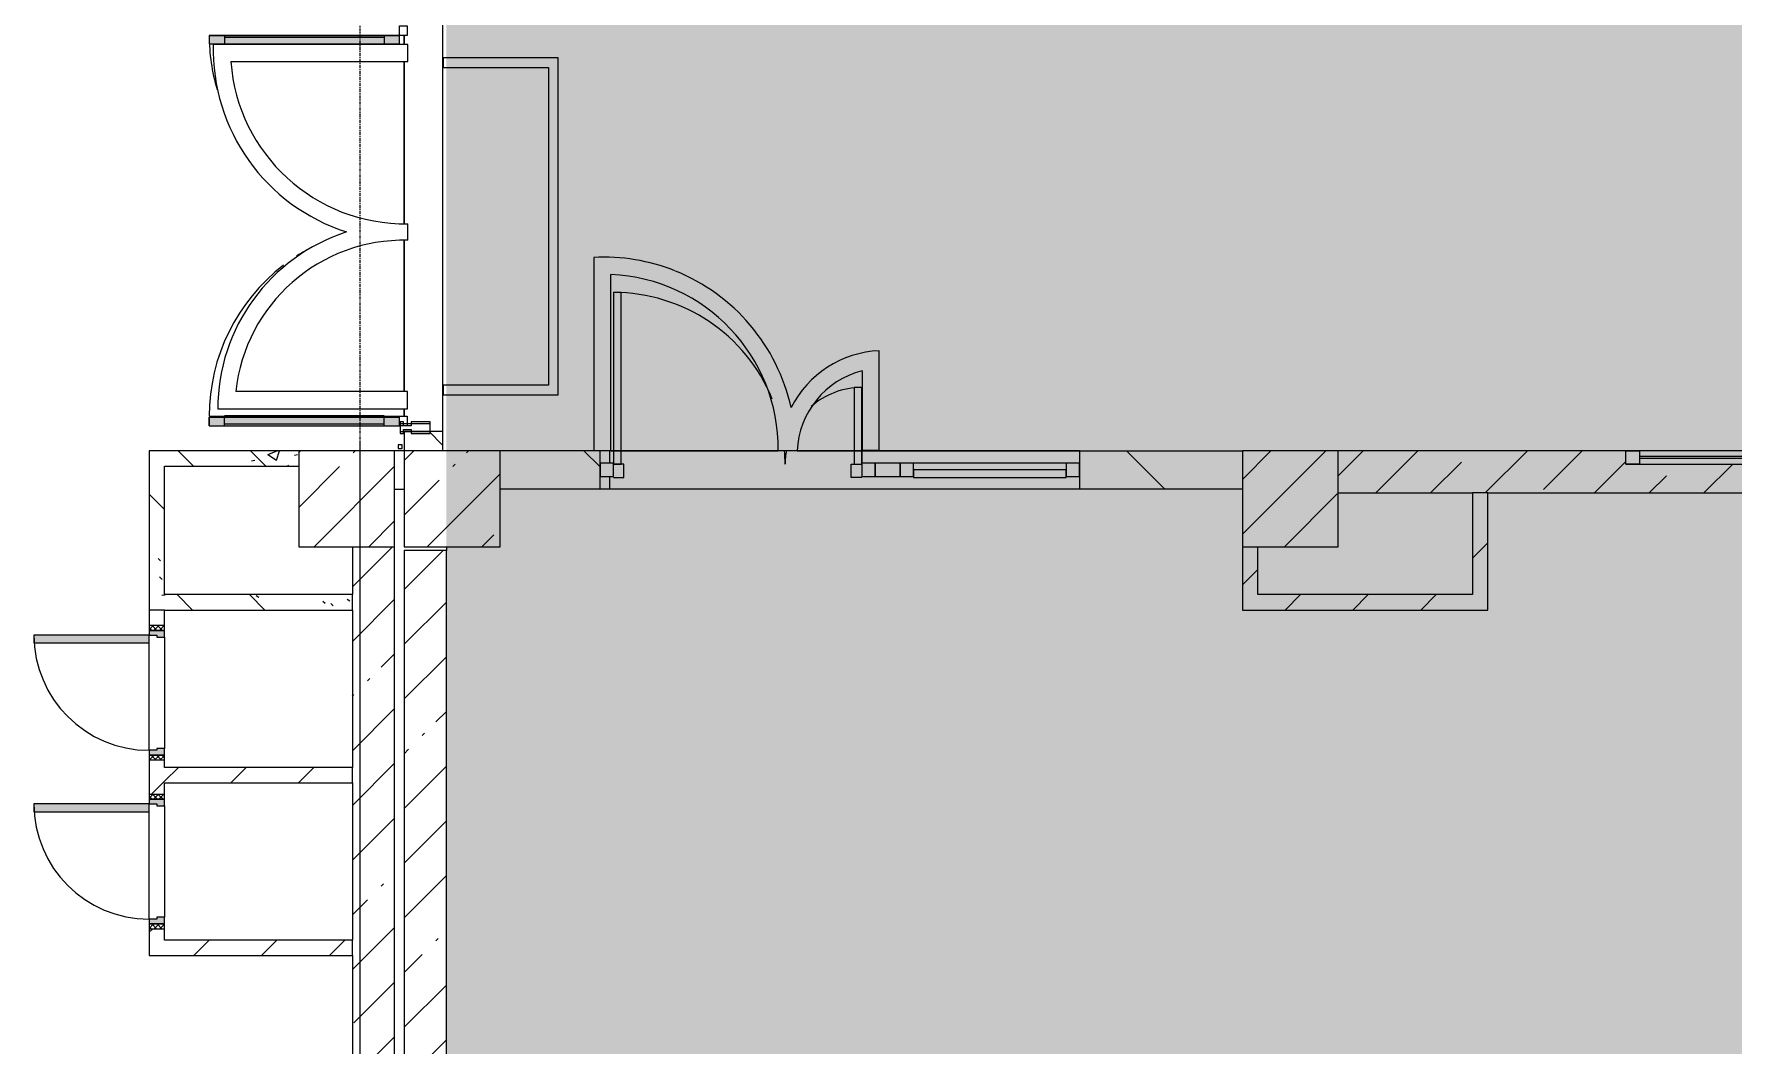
# Model space of a CAD drawing. Header units: millimetres. Extents: x 34897 to 231692, y -8553 to 29000.
# Drawn here: x 141292 to 150149, y 4803 to 10072 of the extents above; entities that cross this region are included whole.
import ezdxf

# ---------------------------------------------------------------- set-up
doc = ezdxf.new("R2010")
doc.units = ezdxf.units.MM
doc.linetypes.add('Осевая', pattern=[31.75, 6.35, -4.7625, 15.875, -4.7625])
doc.layers.add('A-DETL-GENF-2', color=7, linetype='Continuous', lineweight=9, true_color=0xc0c0c0, transparency=0.4)
for name, color, linetype, lineweight, true_color in [('A-DETL-GENF-3', 7, 'Continuous', 5, 0xe2e2e2), ('A-DETL-GENF-4', 7, 'Continuous', 5, 0xaaaaaa), ('A-DETL-GENF-5', 7, 'Continuous', 5, 0xb7b7b7), ('A-DOOR-1', 7, 'Continuous', 5, 0xaaaaaa), ('A-DOOR-2', 7, 'Continuous', 5, 0xe2e2e2), ('A-DOOR-3', 7, 'Continuous', 5, 0xb7b7b7), ('A-DOOR-FRAM-1', 7, 'Continuous', 5, 0xe2e2e2), ('A-DOOR-FRAM-2', 7, 'Continuous', 5, 0xaaaaaa), ('A-FLOR-1', 7, 'Continuous', 5, 0xaaaaaa), ('A-FLOR-2', 7, 'Continuous', 5, 0xb7b7b7), ('A-GLAZ-3', 7, 'Continuous', 5, 0x737373), ('A-GLAZ-CURT-3', 7, 'Continuous', 5, 0x737373), ('A-GLAZ-CWMG-4', 7, 'Continuous', 5, 0x737373), ('A-WALL-4', 7, 'Continuous', 9, 0x737373), ('I-WALL-5', 7, 'Continuous', 5, 0x737373), ('I-WALL-6', 7, 'Continuous', 5, 0x787878), ('S-COLS-4', 7, 'Continuous', 5, 0x737373)]:
    doc.layers.add(name, color=color, linetype=linetype, lineweight=lineweight, true_color=true_color)
for name, color, linetype, lineweight in [('A-GLAZ-CWMG-2', 7, 'Continuous', 5), ('A-WALL', 7, 'Continuous', 9), ('A-WALL-3', 7, 'Continuous', 5), ('I-WALL-4', 7, 'Continuous', 5), ('S-COLS-3', 7, 'Continuous', 5), ('Оси', 7, 'Continuous', 9), ('Оси-2', 7, 'Осевая', 9)]:
    doc.layers.add(name, color=color, linetype=linetype, lineweight=lineweight)
pattern_1 = [(45, (-38790, -7650), (-285.123, 285.123), []), (45, (-38504.88, -7650), (-285.123, 285.123), [504.031, -100.806, 16.764, -84.042])]
pattern_2 = [(45, (104681.52, 0), (-176.7767, 176.7767), [])]
pattern_3 = [(45, (104681.5, 0), (-285.123, 285.123), []), (45, (104966.64, 0), (-285.123, 285.123), [504.031, -100.806, 16.764, -84.042])]
pattern_4 = [(135, (104681.5, 0), (-353.5534, -353.5534), [])]
pattern_5 = [(135, (104681.5, 0), (-377.171, -377.171), [533.4, -88.9, 17.78, -88.9]), (135, (104681.5, 376.94), (-377.171, -377.171), []), (50, (104681.5, 0), (637.6445, -55.7866), [66.675, -733.425]), (355, (104681.5, 0), (-123.349, 668.699), [53.34, -586.74]), (100.451, (104734.65, -4.65), (514.299, 612.908), [56.665, -623.315]), (46.184, (104681.5, 177.8), (948.776, -147.15), [100.012, -1100.137]), (96.636, (104760.6, 165.5), (830.91, 865.997), [84.998, -934.973]), (351.184, (104681.5, 177.8), (830.918, 865.988), [80.01, -880.11]), (21, (104770.4, 133.35), (530.6506, -357.928), [66.675, -733.425]), (326, (104770.4, 133.35), (216.308, 644.658), [53.34, -586.74]), (71.451, (104814.64, 103.5), (746.96, 286.724), [56.665, -623.315]), (37.5, (104681.52, 0), (10.8105, 295.9426), [16.764, -562.864, 16.764, -578.866, -588.962]), (37.5, (104681.52, 0), (10.8105, 295.9426), [-1175.258, 16.764, -572.198]), (7.5, (104681.52, 0), (233.8692, 350.6318), [16.764, -322.834, 16.764, -549.529, -224.472]), (7.5, (104681.52, 0), (233.8692, 350.6318), [-905.891, 16.764, -207.708]), (327.5, (104483.27, 0), (474.5678, -20.0513), [16.764, -205.486, 16.764, -676.656, -920.115]), (327.5, (104483.27, 0), (474.5678, -20.0513), [-915.67, 16.764, -903.351]), (317.5, (104394.37, 0), (518.452, 88.9934), [16.764, -272.161, 16.764, -443.738, -653.415]), (317.5, (104394.37, 0), (518.452, 88.9934), [-749.427, 16.764, -636.651])]

# ---------------------------------------------------------------- blocks, each defined once
blk = doc.blocks.new('BSC_Колонна _Прямоугольная - 500х500-23286270-2_10_2_птичка')
at = {"layer": 'S-COLS-3'}
h = blk.add_hatch(dxfattribs=at)
h.set_pattern_fill('FP_75', color=256, style=0, pattern_type=2)
h.set_pattern_definition(pattern_1)
h.paths.add_polyline_path([(-30, -250), (-30, 250), (-250, 250), (-250, -250)])
h = blk.add_hatch(dxfattribs=at)
h.set_pattern_fill('FP_75', color=256, style=0, pattern_type=2)
h.set_pattern_definition(pattern_1)
h.paths.add_polyline_path([(-30, -250), (250, -250), (250, 250), (-30, 250), (-30, 100.3)])
for p, q in [((-30, 250), (-250, 250)), ((-250, 250), (-250, -250)), ((-250, -250), (-30, -250))]:
    blk.add_line(p, q, dxfattribs=at)
at = {"layer": 'S-COLS-4'}
for p, q in [((250, 250), (-30, 250)), ((250, -250), (250, 250)), ((-30, -250), (250, -250))]:
    blk.add_line(p, q, dxfattribs=at)
blk = doc.blocks.new('BSC_Колонна _Прямоугольная - 500х500-V44-2_10_2_птичка')
at = {"layer": 'S-COLS-3'}
h = blk.add_hatch(dxfattribs=at)
h.set_pattern_fill('FP_76', color=256, style=0, pattern_type=2)
h.set_pattern_definition([(45, (-43160, -7650), (-285.123, 285.123), []), (45, (-42874.88, -7650), (-285.123, 285.123), [504.031, -100.806, 16.764, -84.042])])
h.paths.add_polyline_path([(-250, -250), (250, -250), (250, 250), (-250, 250)])
at = {"layer": 'S-COLS-4'}
for p, q in [((250, 250), (-250, 250)), ((-250, 250), (-250, -250)), ((250, -250), (250, 250)), ((-250, -250), (250, -250))]:
    blk.add_line(p, q, dxfattribs=at)
blk = doc.blocks.new('BSC_Колонна _Прямоугольная - 500х500-V125-2_10_2_птичка')
at = {"layer": 'S-COLS-3'}
h = blk.add_hatch(dxfattribs=at)
h.set_pattern_fill('FP_157', color=256, style=0, pattern_type=2)
h.set_pattern_definition([(45, (-38240, -7650), (-285.123, 285.123), []), (45, (-37954.88, -7650), (-285.123, 285.123), [504.031, -100.806, 16.764, -84.042])])
h.paths.add_polyline_path([(-250, -250), (250, -250), (250, 250), (-250, 250), (-250, 100.3)])
for p, q in [((250, 250), (-250, 250)), ((-250, 250), (-250, -250)), ((250, -250), (250, 250)), ((-250, -250), (250, -250))]:
    blk.add_line(p, q, dxfattribs=at)
blk = doc.blocks.new('110_Дверь_СКБ_1Ст - д-18 700x2100h_Технический шкаф ЭОМ и СС-21511926-2_10_2_птичка')
at = {"layer": 'A-DOOR-1'}
h = blk.add_hatch(dxfattribs=at)
h.set_pattern_fill('FP_161', color=256, style=0, pattern_type=2)
h.set_pattern_definition([(135, (1951.41, 104.685), (-14.14214, -14.14214), []), (225, (1951.41, 104.685), (14.14214, -14.14214), [])])
h.paths.add_polyline_path([(337.5, -40), (362.5, -40), (362.5, 40), (337.5, 40)])
at = {"layer": 'A-DOOR-2'}
h = blk.add_hatch(color=256, dxfattribs=at)
h.paths.add_polyline_path([(-312.5, -40), (-277.5, -40), (-277.5, 0), (-287.5, 0), (-287.5, 40), (-312.5, 40)])
h.paths.add_polyline_path([(302.5, 0), (302.5, -40), (337.5, -40), (337.5, 40), (312.5, 40), (312.5, 0)])
at = {"layer": 'A-DOOR-FRAM-1'}
blk.add_hatch(color=256, dxfattribs=at).paths.add_polyline_path([(272.5, 640), (272.5, 40), (312.5, 40), (312.5, 640)])
at = {"layer": 'A-DOOR-FRAM-2'}
h = blk.add_hatch(dxfattribs=at)
h.set_pattern_fill('FP_162', color=256, style=0, pattern_type=2)
h.set_pattern_definition([(45, (-171.384, 104.685), (-14.1421, 14.1421), []), (135, (-171.384, 104.685), (-14.1421, -14.1421), [])])
h.paths.add_polyline_path([(-337.5, -40), (-312.5, -40), (-312.5, 40), (-337.5, 40)])
at = {"layer": 'A-DOOR-1'}
for p, q in [((312.5, 640), (272.5, 640)), ((272.5, 640), (272.5, 40)), ((312.5, 40), (312.5, 640)), ((272.5, 40), (312.5, 40))]:
    blk.add_line(p, q, dxfattribs=at)
blk.add_arc((312.5, 40), 600, 90, 180, dxfattribs=at)
at = {"layer": 'A-DOOR-FRAM-2'}
for p, q in [((-312.5, 40), (-337.5, 40)), ((-337.5, 40), (-337.5, -40)), ((-287.5, 40), (-312.5, 40)), ((-312.5, 40), (-312.5, -40)), ((-312.5, -40), (-312.5, 40)), ((-287.5, 0), (-287.5, 40)), ((-287.5, 40), (272.5, 40)), ((312.5, 40), (312.5, 0)), ((337.5, 40), (312.5, 40)), ((337.5, -40), (337.5, 40)), ((362.5, 40), (337.5, 40)), ((337.5, 40), (337.5, -40)), ((362.5, -40), (362.5, 40)), ((-337.5, -40), (-312.5, -40)), ((-312.5, -40), (-277.5, -40)), ((-277.5, 0), (-287.5, 0)), ((-277.5, -40), (-277.5, 0)), ((302.5, -40), (-277.5, -40)), ((312.5, 0), (302.5, 0)), ((302.5, 0), (302.5, -40)), ((302.5, -40), (337.5, -40)), ((337.5, -40), (362.5, -40))]:
    blk.add_line(p, q, dxfattribs=at)
blk = doc.blocks.new('120_Окно_СКБ_1Ст - 120_Окно_СКБ_1Ст 400х1200 EI30-24228621-2_10_2_птичка')
at = {"layer": 'A-GLAZ-3'}
for p, q in [((-600, 40), (-600, 110)), ((-600, 110), (-530, 110)), ((600, 110), (-600, 110)), ((-530, 110), (-530, 40)), ((530, 40), (530, 110)), ((530, 110), (600, 110)), ((600, 110), (600, 40)), ((-530, 40), (-600, 40)), ((-600, 40), (600, 40)), ((530, 80), (-530, 80)), ((530, 70), (-530, 70)), ((600, 40), (530, 40))]:
    blk.add_line(p, q, dxfattribs=at)
blk = doc.blocks.new('Прямоугольный импост - Импост структурный с накладкой - 160мм Темный-31239214-2_10_2_птичка')
at = {"layer": 'A-GLAZ-CWMG-2'}
for p, q in [((-50, 0), (-50, 17)), ((-50, 17), (0, 17)), ((-40, 0), (-50, 0)), ((-40, -40), (-40, 0)), ((0, 0), (-10, 0)), ((-10, 0), (-10, -40)), ((0, 17), (0, 0)), ((-50, -140), (-50, -40)), ((-50, -40), (-40, -40)), ((-10, -40), (0, -40)), ((0, -40), (0, -140)), ((0, -140), (-50, -140))]:
    blk.add_line(p, q, dxfattribs=at)
blk = doc.blocks.new('Дверь_Витражная_остекление_ - ДВН_ДАО_Главный вход_1800 в свету 5-32258809-2_10_2_птичка')
at = {"layer": 'A-DETL-GENF-3'}
for points in [[(-947.5, -723.4), (-947.5, -20), (-992.5, -20), (-992.5, -1012.5), (-947.5, -1012.5)], [(1042.5, -1012.5), (1042.5, -20), (997.5, -20), (997.5, -1012.5)]]:
    blk.add_hatch(color=256, dxfattribs=at).paths.add_polyline_path(points)
at = {"layer": 'A-DETL-GENF-4'}
for p, q in [((-947.5, -20), (-992.5, -20)), ((-992.5, -1012.5), (-992.5, -20)), ((-947.5, -20), (-992.5, -20)), ((-992.5, -20), (-992.5, -1012.5)), ((-947.5, -1012.5), (-947.5, -20)), ((-947.5, -1012.5), (-947.5, -20)), ((997.5, -1012.5), (997.5, -20)), ((997.5, -20), (997.5, -1012.5)), ((1042.5, -1012.5), (1042.5, -20)), ((1042.5, -1012.5), (1042.5, -20)), ((-992.5, -100), (-947.5, -100)), ((-982.5, -932.5), (-982.5, -100)), ((988.5, -932.5), (988.5, -100)), ((1042.5, -100), (997.5, -100)), ((1032.5, -932.5), (1032.5, -100)), ((-992.5, -932.5), (-947.5, -932.5)), ((1042.5, -932.5), (997.5, -932.5)), ((-992.5, -1012.5), (-947.5, -1012.5)), ((-992.5, -1012.5), (-947.5, -1012.5)), ((1042.5, -1012.5), (997.5, -1012.5)), ((997.5, -1012.5), (1042.5, -1012.5))]:
    blk.add_line(p, q, dxfattribs=at)
at = {"layer": 'A-DOOR-1'}
for p, q in [((-1042.5, 20), (-992.5, 20)), ((-1042.5, -20), (-1042.5, 20)), ((-992.5, 20), (-992.5, -20)), ((992.5, 20), (1042.5, 20)), ((992.5, -20), (992.5, 20)), ((1042.5, 20), (1042.5, -20)), ((-992.5, -20), (-1042.5, -20)), ((-992.5, -1012.5), (-992.5, -20)), ((992.5, -1012.5), (992.5, -20)), ((1042.5, -20), (992.5, -20))]:
    blk.add_line(p, q, dxfattribs=at)
for centre, start, end in [((992.5, -20), 209.21115, 212.8228), ((992.5, -20), 217.57984, 270), ((-992.5, -20), 270, 286.54233)]:
    blk.add_arc(centre, 992.5, start, end, dxfattribs=at)
blk = doc.blocks.new('Прямоугольный импост - Импост структурный с накладкой - 160мм Темный-31915521-2_10_2_птичка')
at = {"layer": 'A-GLAZ-CWMG-2'}
for p, q in [((-25, 0), (-25, 17)), ((-25, 17), (25, 17)), ((-15, 0), (-25, 0)), ((-15, -40), (-15, 0)), ((25, 0), (15, 0)), ((15, 0), (15, -40)), ((25, 17), (25, 0)), ((-25, -140), (-25, -40)), ((-25, -40), (-15, -40)), ((15, -40), (25, -40)), ((25, -40), (25, -140)), ((25, -140), (-25, -140))]:
    blk.add_line(p, q, dxfattribs=at)
blk = doc.blocks.new('Прямоугольный импост - 50 x 70 мм-V197-2_10_2_птичка')
at = {"layer": 'A-GLAZ-CWMG-4'}
for p, q in [((-70, 35), (0, 35)), ((-70, -35), (-70, 35)), ((0, 35), (0, -35)), ((0, -35), (-70, -35))]:
    blk.add_line(p, q, dxfattribs=at)
blk = doc.blocks.new('Дверь_Витражная_остекление_ - ДВН_ДАО_Главный вход_1200 в свету-V198-2_10_2_птичка')
at = {"layer": 'A-DOOR-2'}
for points in [[(-647.5, 30), (-607.5, 30), (-610.8, 925), (-647.5, 925), (-647.5, 35)], [(647.5, 30), (647.5, 430), (607.5, 430), (607.5, 30)]]:
    blk.add_hatch(color=256, dxfattribs=at).paths.add_polyline_path(points)
at = {"layer": 'A-DETL-GENF-5'}
for p, q in [((-607.5, 925), (-647.5, 925)), ((-647.5, 925), (-647.5, 35)), ((-607.5, 30), (-607.5, 925)), ((647.5, 430), (607.5, 430)), ((607.5, 430), (607.5, 30)), ((647.5, 35), (647.5, 430)), ((-647.5, 30), (-607.5, 30)), ((-592.5, 30), (-647.5, 30)), ((-592.5, -40), (-592.5, 30)), ((592.5, -40), (592.5, 30)), ((592.5, 30), (647.5, 30)), ((607.5, 30), (647.5, 30)), ((-647.5, -40), (-592.5, -40)), ((647.5, -40), (592.5, -40))]:
    blk.add_line(p, q, dxfattribs=at)
at = {"layer": 'A-DOOR-3'}
for p, q in [((-647.5, 925), (-647.5, 35)), ((647.5, 430), (647.5, 35))]:
    blk.add_line(p, q, dxfattribs=at)
for centre, radius, start, end in [((-647.5, 30), 895, 22.29231, 90), ((647.5, 30), 400, 90, 131.44756), ((-647.5, 30), 895, 360, 4.55581), ((647.5, 30), 400, 169.71082, 180)]:
    blk.add_arc(centre, radius, start, end, dxfattribs=at)
blk = doc.blocks.new('Системная панель - Стемалит - 40мм-V199-2_10_2_птичка')
at = {"layer": 'A-GLAZ-CURT-3'}
for p, q in [((65, 35), (-65, 35)), ((-65, 35), (-65, -35)), ((65, -35), (65, 35)), ((-65, -35), (65, -35))]:
    blk.add_line(p, q, dxfattribs=at)
blk = doc.blocks.new('Прямоугольный импост - 50 x 70 мм-V200-2_10_2_птичка')
at = {"layer": 'A-GLAZ-CWMG-4'}
for p, q in [((-35, 35), (35, 35)), ((-35, -35), (-35, 35)), ((35, 35), (35, -35)), ((35, -35), (-35, -35))]:
    blk.add_line(p, q, dxfattribs=at)
blk = doc.blocks.new('Прямоугольный импост - 50 x 70 мм-V201-2_10_2_птичка')
at = {"layer": 'A-GLAZ-CWMG-4'}
for p, q in [((0, 35), (-70, 35)), ((-70, 35), (-70, -35)), ((0, -35), (0, 35)), ((-70, -35), (0, -35))]:
    blk.add_line(p, q, dxfattribs=at)
blk = doc.blocks.new('Системная панель - Стекло - 40мм-V202-2_10_2_птичка')
at = {"layer": 'A-GLAZ-CURT-3'}
for p, q in [((397.5, 0), (-397.5, 0)), ((-397.5, 0), (-397.5, -40)), ((397.5, -40), (397.5, 0)), ((-397.5, -40), (397.5, -40))]:
    blk.add_line(p, q, dxfattribs=at)
blk = doc.blocks.new('Прямоугольный импост - 50 x 70 мм-V203-2_10_2_птичка')
at = {"layer": 'A-GLAZ-CWMG-4'}
for p, q in [((-35, 35), (35, 35)), ((-35, -35), (-35, 35)), ((35, 35), (35, -35)), ((35, -35), (-35, -35))]:
    blk.add_line(p, q, dxfattribs=at)
blk = doc.blocks.new('Прямоугольный импост - 50 x 70 мм-V204-2_10_2_птичка')
at = {"layer": 'A-GLAZ-CWMG-4'}
blk.add_line((41991, 7835), (41196, 7835), dxfattribs=at)

msp = doc.modelspace()

# ---------------------------------------------------------------- hatches: boundary and pattern name
at = {"layer": 'A-DETL-GENF-2'}
msp.add_hatch(color=256, dxfattribs=at).paths.add_polyline_path([(180522.5, -280), (180541.5, -280), (180541.5, 3300), (189541.5, 3300), (189541.5, 27350), (146591.5, 27350), (146591.5, 23778), (143441.5, 23778), (143441.5, -280), (179594.9, -280)])
at = {"layer": 'I-WALL-4'}
h = msp.add_hatch(dxfattribs=at)
h.set_pattern_fill('FP_104', color=256, style=0, pattern_type=2)
h.set_pattern_definition(pattern_4)
h.paths.add_polyline_path([(143221.5, 7900), (143421.5, 7900), (143421.5, 8000), (143221.5, 8000)])
h.paths.add_polyline_path([(143221.5, 10130), (143421.5, 10130), (143421.5, 10230), (143221.5, 10230)])
h = msp.add_hatch(dxfattribs=at)
h.set_pattern_fill('FP_104', color=256, style=0, pattern_type=2)
h.set_pattern_definition(pattern_4)
h.paths.add_polyline_path([(143171.5, 7700), (143221.5, 7700), (143221.5, 7900), (143171.5, 7900), (143171.5, 7750.3)])
h = msp.add_hatch(dxfattribs=at)
h.set_pattern_fill('FP_104', color=256, style=0, pattern_type=2)
h.set_pattern_definition(pattern_4)
h.paths.add_polyline_path([(147591.5, 7700), (147591.5, 7900), (146742.5, 7900), (146742.5, 7700)])
h.paths.add_polyline_path([(144242.5, 7700), (144242.5, 7900), (143721.5, 7900), (143721.5, 7700)])
h = msp.add_hatch(dxfattribs=at)
h.set_pattern_fill('FP_101', color=256, style=0, pattern_type=2)
h.set_pattern_definition(pattern_3)
h.paths.add_polyline_path([(149914.3, 7680), (152091.5, 7680), (152091.5, 7900), (150791.5, 7900), (150791.5, 7830), (149591.5, 7830), (149591.5, 7900), (148091.5, 7900), (148091.5, 7680), (148871.5, 7680)])
h = msp.add_hatch(dxfattribs=at)
h.set_pattern_fill('FP_105', color=256, style=0, pattern_type=2)
h.set_pattern_definition(pattern_2)
h.paths.add_polyline_path([(148871.5, 7070), (148871.5, 7680), (148791.5, 7680), (148791.5, 7070)])
h = msp.add_hatch(dxfattribs=at)
h.set_pattern_fill('FP_101', color=256, style=0, pattern_type=2)
h.set_pattern_definition(pattern_3)
h.paths.add_polyline_path([(142951.5, 400), (143171.5, 400), (143171.5, 7400), (142951.5, 7400), (142951.5, 808.9)])
h = msp.add_hatch(dxfattribs=at)
h.set_pattern_fill('FP_101', color=256, style=0, pattern_type=2)
h.set_pattern_definition(pattern_3)
h.paths.add_polyline_path([(143221.5, 410), (143441.5, 410), (143441.5, 7380), (143221.5, 7380), (143221.5, 808.9)])
h = msp.add_hatch(dxfattribs=at)
h.set_pattern_fill('FP_105', color=256, style=0, pattern_type=2)
h.set_pattern_definition(pattern_2)
h.paths.add_polyline_path([(147671.5, 7150), (147671.5, 7400), (147591.5, 7400), (147591.5, 7150)])
h = msp.add_hatch(dxfattribs=at)
h.set_pattern_fill('FP_105', color=256, style=0, pattern_type=2)
h.set_pattern_definition(pattern_2)
h.paths.add_polyline_path([(148791.5, 7070), (148791.5, 7150), (147591.5, 7150), (147591.5, 7070), (148059.3, 7070)])
h = msp.add_hatch(dxfattribs=at)
h.set_pattern_fill('FP_105', color=256, style=0, pattern_type=2)
h.set_pattern_definition(pattern_2)
h.paths.add_polyline_path([(141891.5, 5270), (141971.5, 5270), (141971.5, 5409), (141891.5, 5409)])
h.paths.add_polyline_path([(141891.5, 6109), (141971.5, 6109), (141971.5, 6289), (141891.5, 6289)])
h.paths.add_polyline_path([(141971.5, 6989), (141971.5, 7070), (141891.5, 7070), (141891.5, 6989)])
h = msp.add_hatch(dxfattribs=at)
h.set_pattern_fill('FP_105', color=256, style=0, pattern_type=2)
h.set_pattern_definition(pattern_2)
h.paths.add_polyline_path([(142951.5, 6170), (142951.5, 6250), (141971.5, 6250), (141971.5, 6170), (142494.1, 6170)])
h = msp.add_hatch(dxfattribs=at)
h.set_pattern_fill('FP_105', color=256, style=0, pattern_type=2)
h.set_pattern_definition(pattern_2)
h.paths.add_polyline_path([(142951.5, 5270), (142951.5, 5350), (141971.5, 5350), (141971.5, 5270), (142494.1, 5270)])
at = {"layer": 'I-WALL-6'}
h = msp.add_hatch(dxfattribs=at)
h.set_pattern_fill('FP_114', color=256, style=0, pattern_type=2)
h.set_pattern_definition(pattern_5)
h.paths.add_polyline_path([(141891.5, 7150), (141971.5, 7150), (141971.5, 7900), (141891.5, 7900), (141891.5, 7750.3)])
h = msp.add_hatch(dxfattribs=at)
h.set_pattern_fill('FP_114', color=256, style=0, pattern_type=2)
h.set_pattern_definition(pattern_5)
h.paths.add_polyline_path([(142494.1, 7820), (142671.5, 7820), (142671.5, 7900), (141971.5, 7900), (141971.5, 7820)])
h = msp.add_hatch(dxfattribs=at)
h.set_pattern_fill('FP_114', color=256, style=0, pattern_type=2)
h.set_pattern_definition(pattern_5)
h.paths.add_polyline_path([(141891.5, 7070), (142951.5, 7070), (142951.5, 7150), (141891.5, 7150)])

# ---------------------------------------------------------------- linework, layer by layer
at = {"layer": 'A-FLOR-1'}
for p, q in [((143239.9, 10018), (142226.2, 10018)), ((143221.5, 10064.1), (143221.5, 10018)), ((143239.9, 9928), (143239.9, 10018)), ((142318.2, 9928), (143239.9, 9928)), ((143221.5, 9928), (143221.5, 9083.9)), ((143424.3, 9947.2), (143424.3, 9897.2)), ((143239.9, 8996.7), (143239.9, 9083.1)), ((143221.5, 8996.1), (143221.5, 8208)), ((143424.3, 8241.3), (143424.3, 8191.3)), ((143238.5, 8208), (142344.1, 8208)), ((143238.5, 8118), (143238.5, 8208)), ((142249.5, 8118), (143238.5, 8118)), ((143221.5, 8118), (143221.5, 8080))]:
    msp.add_line(p, q, dxfattribs=at)
for centre, radius, start, end in [((143225.9, 9993), 1000, 178.56746, 252.28756), ((143225.9, 9993), 910, 184.09604, 270.88287), ((143218.5, 8118), 969, 107.84035, 180), ((143218.5, 8118), 879, 88.60541, 174.12324)]:
    msp.add_arc(centre, radius, start, end, dxfattribs=at)
at = {"layer": 'A-FLOR-2'}
for p, q in [((144024.3, 9947.2), (143424.3, 9947.2)), ((144024.3, 8191.3), (144024.3, 9947.2)), ((143424.3, 9897.2), (143974.3, 9897.2)), ((143974.3, 9897.2), (143974.3, 8241.3)), ((144209.6, 8907.6), (144209.6, 7900)), ((144299.6, 7900), (144299.6, 8818.2)), ((145698.5, 7903), (145698.5, 8421.4)), ((143974.3, 8241.3), (143424.3, 8241.3)), ((145608.5, 8317.2), (145608.5, 7903)), ((143424.3, 8191.3), (144024.3, 8191.3)), ((146742.5, 7900), (144242.5, 7900)), ((144291.5, 7900), (144291.5, 7835)), ((144299.6, 7900), (145172.1, 7900)), ((145270.1, 7900), (146742.5, 7900)), ((145608.5, 7903), (145698.5, 7903)), ((144291.5, 7765), (144291.5, 7700)), ((143441.5, 7400), (143441.5, 7380))]:
    msp.add_line(p, q, dxfattribs=at)
for centre, radius, start, end in [((144262.1, 7909), 1000, 68.22304, 93.01125), ((144262.1, 7909), 910, 359.43333, 87.64026), ((144262.1, 7909), 1000, 12.44956, 68.09182), ((145723.5, 7878), 544, 92.63401, 153.04618), ((145723.5, 7878), 454, 104.67311, 177.22246)]:
    msp.add_arc(centre, radius, start, end, dxfattribs=at)
at = {"layer": 'A-WALL'}
for p, q in [((142951.5, 7070), (142951.5, 7150)), ((141971.5, 7070), (141891.5, 7070)), ((142951.5, 6170), (142951.5, 6250)), ((142951.5, 5270), (142951.5, 5350))]:
    msp.add_line(p, q, dxfattribs=at)
at = {"layer": 'A-WALL-3'}
for p, q in [((143211, 7931), (143191, 7931)), ((143191, 7931), (143191, 7911)), ((143191, 7911), (143211, 7911)), ((143211, 7911), (143211, 7931))]:
    msp.add_line(p, q, dxfattribs=at)
at = {"layer": 'A-WALL-4'}
msp.add_line((148871.5, 7680), (148791.5, 7680), dxfattribs=at)
at = {"layer": 'I-WALL-4'}
for p, q in [((143421.5, 10230), (143421.5, 7900)), ((143221.5, 10018), (143221.5, 10064.1)), ((143221.5, 9083.9), (143221.5, 9928)), ((143221.5, 8208), (143221.5, 8996.1)), ((143221.5, 8080), (143221.5, 8118)), ((143421.5, 8000), (143221.5, 8000)), ((143221.5, 8000), (143221.5, 7900)), ((142671.5, 7900), (141891.5, 7900)), ((141891.5, 7900), (141891.5, 6989)), ((143221.5, 7900), (143171.5, 7900)), ((141971.5, 7820), (142671.5, 7820)), ((141971.5, 7150), (141971.5, 7820)), ((143171.5, 7700), (143221.5, 7700)), ((142951.5, 7400), (142951.5, 7150)), ((143171.5, 400), (143171.5, 7400)), ((143441.5, 7380), (143221.5, 7380)), ((143221.5, 7380), (143221.5, 410)), ((142951.5, 7150), (141971.5, 7150)), ((141971.5, 7070), (142951.5, 7070)), ((141971.5, 6989), (141971.5, 7070)), ((142951.5, 7070), (142951.5, 6250)), ((141891.5, 6289), (141891.5, 6109)), ((141971.5, 6250), (141971.5, 6289)), ((142951.5, 6250), (141971.5, 6250)), ((141971.5, 6109), (141971.5, 6170)), ((141971.5, 6170), (142951.5, 6170)), ((142951.5, 6170), (142951.5, 5350)), ((141891.5, 5409), (141891.5, 5270)), ((141971.5, 5350), (141971.5, 5409)), ((142951.5, 5350), (141971.5, 5350)), ((141891.5, 5270), (142951.5, 5270)), ((142951.5, 5270), (142951.5, 400))]:
    msp.add_line(p, q, dxfattribs=at)
at = {"layer": 'I-WALL-5'}
for p, q in [((144242.5, 7900), (143721.5, 7900)), ((144242.5, 7700), (144242.5, 7900)), ((146742.5, 7900), (146742.5, 7700)), ((146742.5, 7900), (147591.5, 7900)), ((149591.5, 7900), (148091.5, 7900)), ((147591.5, 7700), (143721.5, 7700)), ((148091.5, 7680), (148791.5, 7680)), ((148791.5, 7680), (148791.5, 7150)), ((148871.5, 7070), (148871.5, 7680)), ((148871.5, 7680), (151461.5, 7680)), ((143441.5, 800), (143441.5, 7380)), ((147591.5, 7400), (147591.5, 7070)), ((147671.5, 7150), (147671.5, 7400)), ((148791.5, 7150), (147671.5, 7150)), ((147591.5, 7070), (148871.5, 7070))]:
    msp.add_line(p, q, dxfattribs=at)
at = {"layer": 'Оси'}
msp.add_line((142991.5, -4552.8), (142991.5, 7947.2), dxfattribs=at)
at = {"layer": 'Оси-2'}
msp.add_line((142991.5, 7947.2), (142991.5, 11277.7), dxfattribs=at)

# ---------------------------------------------------------------- block references
at = {"layer": 'A-DOOR-1'}
for name, p, rotation in [('Дверь_Витражная_остекление_ - ДВН_ДАО_Главный вход_1800 в свету 5-32258809-2_10_2_птичка', (143217.5, 9072.5), 269.9999999999999), ('110_Дверь_СКБ_1Ст - д-18 700x2100h_Технический шкаф ЭОМ и СС-21511926-2_10_2_птичка', (141931.5, 6626.5), 89.99999999999991), ('110_Дверь_СКБ_1Ст - д-18 700x2100h_Технический шкаф ЭОМ и СС-21511926-2_10_2_птичка', (141931.5, 5746.5), 89.99999999999991)]:
    msp.add_blockref(name, p, dxfattribs=dict(at, rotation=rotation))
at = {"layer": 'A-DOOR-3'}
msp.add_blockref('Дверь_Витражная_остекление_ - ДВН_ДАО_Главный вход_1200 в свету-V198-2_10_2_птичка', (144960, 7800), dxfattribs=at)
at = {"layer": 'A-GLAZ-3'}
msp.add_blockref('120_Окно_СКБ_1Ст - 120_Окно_СКБ_1Ст 400х1200 EI30-24228621-2_10_2_птичка', (150191.5, 7790), dxfattribs=at)
at = {"layer": 'A-GLAZ-CURT-3'}
for name, p in [('Системная панель - Стемалит - 40мм-V199-2_10_2_птичка', (145742.5, 7800)), ('Системная панель - Стекло - 40мм-V202-2_10_2_птичка', (146275, 7800))]:
    msp.add_blockref(name, p, dxfattribs=at)
at = {"layer": 'A-GLAZ-CWMG-2', "extrusion": (0, 0, -1), "rotation": 270.0000000000001}
for name, p in [('Прямоугольный импост - Импост структурный с накладкой - 160мм Темный-31239214-2_10_2_птичка', (-143217.5, 8000)), ('Прямоугольный импост - Импост структурный с накладкой - 160мм Темный-31915521-2_10_2_птичка', (-143217.5, 8015))]:
    msp.add_blockref(name, p, dxfattribs=at)
at = {"layer": 'A-GLAZ-CWMG-4', "rotation": 180}
msp.add_blockref('Прямоугольный импост - 50 x 70 мм-V201-2_10_2_птичка', (144242.5, 7800), dxfattribs=at)
at = {"layer": 'A-GLAZ-CWMG-4', "extrusion": (0, 0, -1), "rotation": 180}
for name, p in [('Прямоугольный импост - 50 x 70 мм-V200-2_10_2_птичка', (-145642.5, 7800)), ('Прямоугольный импост - 50 x 70 мм-V203-2_10_2_птичка', (-145842.5, 7800)), ('Прямоугольный импост - 50 x 70 мм-V197-2_10_2_птичка', (-146742.5, 7800))]:
    msp.add_blockref(name, p, dxfattribs=at)
at = {"layer": 'A-GLAZ-CWMG-4'}
msp.add_blockref('Прямоугольный импост - 50 x 70 мм-V204-2_10_2_птичка', (104681.5, 0), dxfattribs=at)
at = {"layer": 'S-COLS-3'}
msp.add_blockref('BSC_Колонна _Прямоугольная - 500х500-V125-2_10_2_птичка', (142921.5, 7650), dxfattribs=at)
at = {"layer": 'S-COLS-4'}
for name, p in [('BSC_Колонна _Прямоугольная - 500х500-23286270-2_10_2_птичка', (143471.5, 7650)), ('BSC_Колонна _Прямоугольная - 500х500-V44-2_10_2_птичка', (147841.5, 7650))]:
    msp.add_blockref(name, p, dxfattribs=at)

doc.saveas('drawing.dxf')
